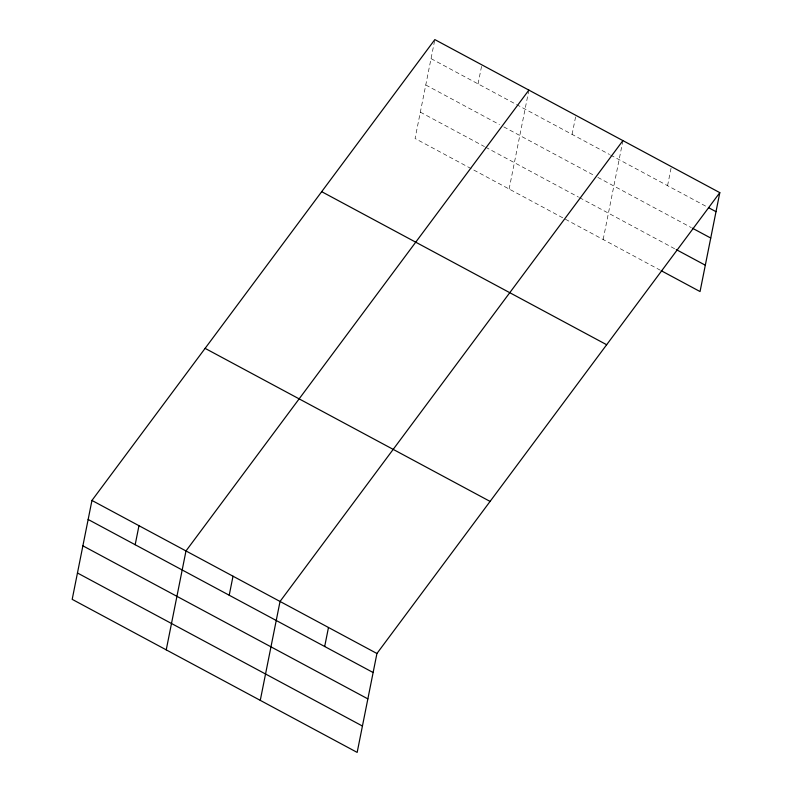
<?xml version="1.0" encoding="UTF-8"?>
<svg xmlns="http://www.w3.org/2000/svg" width="792" height="792" viewBox="0 0 792 792"><rect width="100%" height="100%" fill="white"/><g stroke="black" fill="none" stroke-linecap="round" stroke-linejoin="round"><path stroke-width="0.59" stroke-dasharray="3.96 2.97" d="M434.6 40.788L415.067 138.501L660.211 270.161M478.051 83.883L481.853 64.855M509.117 189.011L528.64 91.298M572.091 134.393L575.903 115.365M603.158 239.521L622.68 141.808M667.567 185.665L671.368 166.637M431.036 58.628L515.453 103.97M516.523 104.544L609.503 154.48M610.563 155.054L707.395 207.059M425.769 84.991L499.505 124.591M503.781 126.888L593.545 175.101M597.821 177.398L691.366 227.631M420.334 112.147L484.457 146.579M485.526 147.154L578.497 197.089M579.566 197.663L675.17 249.015"/><path stroke-width="1.19" d="M91.951 500.445L72.191 599.346L357.162 752.4L376.933 653.499L719.809 192.654L434.838 39.6L91.951 500.445L376.933 653.499M135.175 544.728L138.976 525.69M166.231 649.856L185.991 550.945L528.878 90.11M229.215 595.237L233.016 576.2M260.271 700.366L280.041 601.455L622.918 140.62M324.68 646.51L328.482 627.472M719.809 192.654L700.049 291.555L661.29 270.745M708.474 207.633L716.008 211.682M692.436 228.215L710.741 238.045M676.249 249.589L705.316 265.201M321.681 191.674L606.662 344.728M205.098 348.361L490.08 501.415M88.15 519.473L373.131 672.527M82.883 545.827L367.864 698.881M77.458 572.992L362.429 726.036"/></g></svg>
